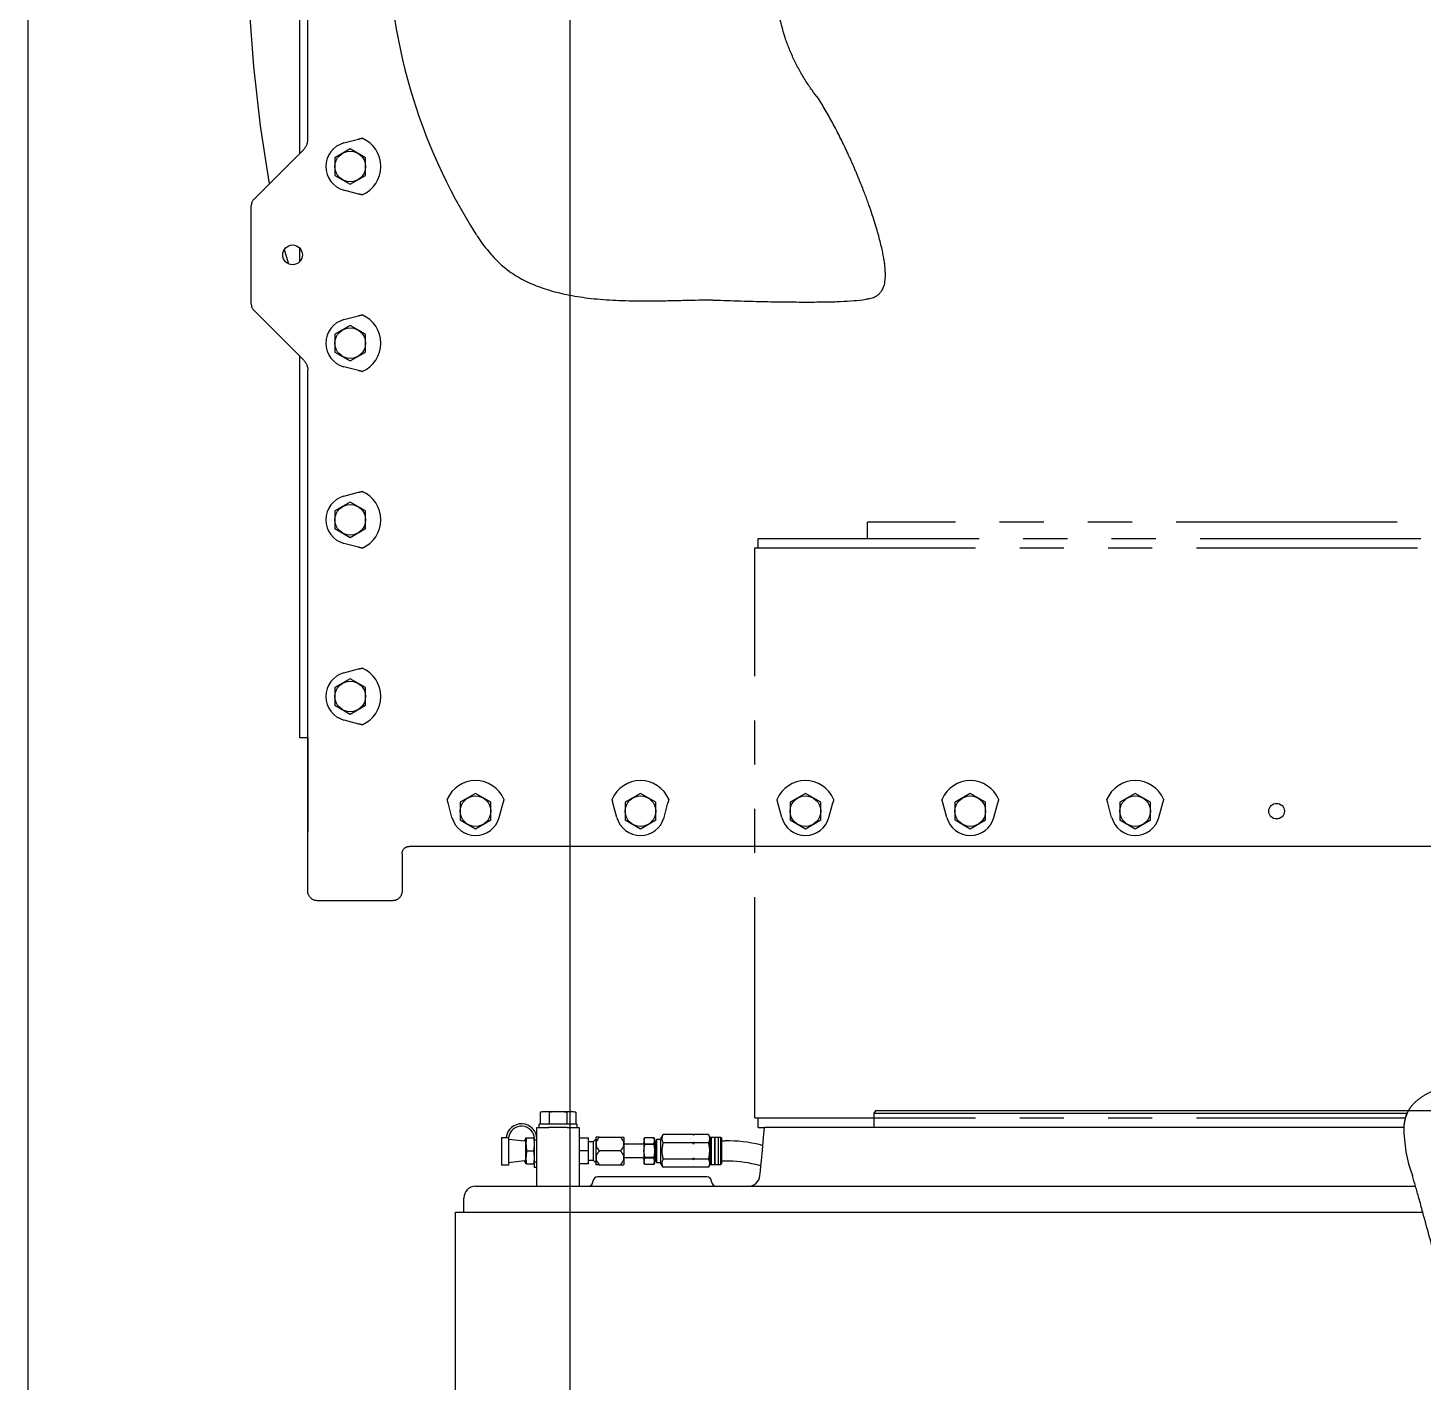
# Model space of a CAD drawing. Header units: millimetres. Extents: x 156850 to 204135, y 56350 to 74150.
# Drawn here: x 157850 to 158442, y 59575 to 60150 of the extents above; entities that cross this region are included whole.
import ezdxf

# ---------------------------------------------------------------- set-up
doc = ezdxf.new("R2010")
doc.units = ezdxf.units.MM
doc.header["$LTSCALE"] = 150
doc.linetypes.add('X-2F-PLAN$0$PHANTOM2', pattern=[1.25, 0.625, -0.125, 0.125, -0.125, 0.125, -0.125])
doc.layers.add('-----33 Equipment', color=5, linetype='Continuous')

# ---------------------------------------------------------------- blocks, each defined once
blk = doc.blocks.new('X-2F-PLAN$0$A$C73FA2420')
at = {"color": 0, "linetype": 'Continuous'}
for p, q in [((278.34, 1493.47), (320.03, 1493.47)), ((254.44, 1471.23), (275.51, 1492.3)), ((322.86, 1492.3), (343.93, 1471.23)), ((301.49, 1479.44), (295.4, 1477.73)), ((28.98, 1469.47), (250.2, 1469.47)), ((94.18, 1469.48), (54.16, 1469.48)), ((94.18, 1472.82), (256.03, 1472.82)), ((94.18, 1469.47), (94.18, 1472.82)), ((296.4, 1472.82), (301.97, 1472.82)), ((342.33, 1472.82), (440.18, 1472.82)), ((348.17, 1469.47), (470.39, 1469.47)), ((24.98, 1433.47), (24.98, 1465.47)), ((107.93, 1457.94), (104.18, 1451.46)), ((115.43, 1457.95), (107.94, 1457.95)), ((119.18, 1451.46), (115.44, 1457.94)), ((182.93, 1457.94), (179.18, 1451.46)), ((190.43, 1457.95), (182.94, 1457.95)), ((194.18, 1451.46), (190.44, 1457.94)), ((257.93, 1457.94), (254.18, 1451.46)), ((265.43, 1457.95), (257.94, 1457.95)), ((269.18, 1451.46), (265.44, 1457.94)), ((332.93, 1457.94), (329.18, 1451.46)), ((340.43, 1457.95), (332.94, 1457.95)), ((344.18, 1451.46), (340.44, 1457.94)), ((101.69, 1454.13), (100.01, 1447.89)), ((104.18, 1451.44), (107.93, 1444.96)), ((115.44, 1444.96), (119.18, 1451.44)), ((121.68, 1454.13), (123.35, 1447.89)), ((175.01, 1447.89), (176.69, 1454.13)), ((179.18, 1451.44), (182.93, 1444.96)), ((190.44, 1444.96), (194.18, 1451.44)), ((196.68, 1454.13), (198.35, 1447.89)), ((250.01, 1447.89), (251.69, 1454.13)), ((254.18, 1451.44), (257.93, 1444.96)), ((265.44, 1444.96), (269.18, 1451.44)), ((271.68, 1454.13), (273.35, 1447.89)), ((325.01, 1447.89), (326.69, 1454.13)), ((329.18, 1451.44), (332.93, 1444.96)), ((340.44, 1444.96), (344.18, 1451.44)), ((346.68, 1454.13), (348.35, 1447.89)), ((107.94, 1444.95), (115.43, 1444.95)), ((182.94, 1444.95), (190.43, 1444.95)), ((257.94, 1444.95), (265.43, 1444.95)), ((332.94, 1444.95), (340.43, 1444.95)), ((44.98, 1429.47), (28.98, 1429.47)), ((47.98, 861.28), (47.98, 1426.47)), ((60.31, 1408.28), (66.54, 1409.95)), ((59.23, 1404.77), (55.48, 1398.29)), ((66.73, 1404.78), (59.24, 1404.78)), ((70.48, 1398.29), (66.74, 1404.77)), ((55.48, 1398.27), (59.23, 1391.79)), ((66.74, 1391.79), (70.48, 1398.27)), ((59.24, 1391.78), (66.73, 1391.78)), ((60.31, 1388.28), (66.55, 1386.61)), ((60.31, 1338.28), (66.54, 1339.95)), ((59.23, 1334.77), (55.48, 1328.29)), ((66.73, 1334.78), (59.24, 1334.78)), ((70.48, 1328.29), (66.74, 1334.77)), ((55.48, 1328.27), (59.23, 1321.79)), ((66.74, 1321.79), (70.48, 1328.27)), ((59.24, 1321.78), (66.73, 1321.78)), ((60.31, 1318.28), (66.55, 1316.61)), ((60.31, 1268.28), (66.54, 1269.95)), ((59.23, 1264.77), (55.48, 1258.29)), ((66.73, 1264.78), (59.24, 1264.78)), ((70.48, 1258.29), (66.74, 1264.77)), ((55.48, 1258.27), (59.23, 1251.79)), ((66.74, 1251.79), (70.48, 1258.27)), ((59.24, 1251.78), (66.73, 1251.78)), ((60.31, 1248.28), (66.55, 1246.61)), ((60.31, 1198.28), (66.54, 1199.95)), ((59.23, 1194.77), (55.48, 1188.29)), ((66.73, 1194.78), (59.24, 1194.78)), ((70.48, 1188.29), (66.74, 1194.77)), ((55.48, 1188.27), (59.23, 1181.79)), ((66.74, 1181.79), (70.48, 1188.27)), ((59.24, 1181.78), (66.73, 1181.78)), ((60.31, 1178.28), (66.55, 1176.61)), ((60.31, 1128.28), (66.54, 1129.95)), ((59.23, 1124.77), (55.48, 1118.29)), ((66.73, 1124.78), (59.24, 1124.78)), ((70.48, 1118.29), (66.74, 1124.77)), ((55.48, 1118.27), (59.23, 1111.79)), ((66.74, 1111.79), (70.48, 1118.27)), ((59.24, 1111.78), (66.73, 1111.78)), ((60.31, 1108.28), (66.55, 1106.61))]:
    blk.add_line(p, q, dxfattribs=at)
blk.add_lwpolyline([(403.79, 1494.35), (379.2, 1492.46), (354.01, 1489.65), (330.25, 1485.97), (329.37, 1485.79)], dxfattribs=at)
for centre, radius in [((299.18, 1475.95), 4.19), ((111.68, 1451.45), 6.5), ((186.68, 1451.45), 6.5), ((261.68, 1451.45), 6.5), ((336.68, 1451.45), 6.5), ((62.98, 1398.28), 6.5), ((62.98, 1328.28), 6.5), ((62.98, 1258.28), 6.5), ((62.98, 1188.28), 6.5), ((62.98, 1118.28), 6.5), ((62.98, 1058.28), 3.32)]:
    blk.add_circle(centre, radius, dxfattribs=at)
for centre, radius, start, end in [((111.68, 1451.45), 10.35, 15, 165), ((111.68, 1451.45), 7.5, 119.92643, 120.07357), ((111.68, 1451.45), 7.5, 59.92643, 60.07357), ((186.68, 1451.45), 10.35, 15, 165), ((186.68, 1451.45), 7.5, 119.92643, 120.07357), ((186.68, 1451.45), 7.5, 59.92643, 60.07357), ((261.68, 1451.45), 10.35, 15, 165), ((261.68, 1451.45), 7.5, 119.92643, 120.07357), ((261.68, 1451.45), 7.5, 59.92643, 60.07357), ((336.68, 1451.45), 10.35, 15, 165), ((336.68, 1451.45), 7.5, 119.92643, 120.07357), ((336.68, 1451.45), 7.5, 59.92643, 60.07357), ((111.68, 1451.45), 7.5, 179.92643, 180.07357), ((111.68, 1451.45), 7.5, 359.92643, 0.07357), ((186.68, 1451.45), 7.5, 179.92643, 180.07357), ((186.68, 1451.45), 7.5, 359.92643, 0.07357), ((261.68, 1451.45), 7.5, 179.92643, 180.07357), ((261.68, 1451.45), 7.5, 359.92643, 0.07357), ((336.68, 1451.45), 7.5, 179.92643, 180.07357), ((336.68, 1451.45), 7.5, 359.92643, 0.07357), ((111.68, 1451.45), 13, 202.74094, 337.25906), ((111.68, 1451.45), 7.5, 239.92643, 240.07357), ((111.68, 1451.45), 7.5, 299.92643, 300.07357), ((186.68, 1451.45), 13, 202.74094, 337.25906), ((186.68, 1451.45), 7.5, 239.92643, 240.07357), ((186.68, 1451.45), 7.5, 299.92643, 300.07357), ((261.68, 1451.45), 13, 202.74094, 337.25906), ((261.68, 1451.45), 7.5, 239.92643, 240.07357), ((261.68, 1451.45), 7.5, 299.92643, 300.07357), ((336.68, 1451.45), 13, 202.74094, 337.25906), ((336.68, 1451.45), 7.5, 239.92643, 240.07357), ((336.68, 1451.45), 7.5, 299.92643, 300.07357), ((436.74, 1195.61), 239.97, 90, 122.45285), ((62.98, 1398.28), 13, 292.74976, 67.26415), ((62.98, 1398.28), 10.35, 105, 255), ((62.98, 1398.28), 7.5, 119.92643, 120.07357), ((62.98, 1398.28), 7.5, 59.92643, 60.07357), ((62.98, 1398.28), 7.5, 179.92643, 180.07357), ((62.98, 1398.28), 7.5, 359.92643, 0.07357), ((420.64, 1220.92), 209.97, 122.45285, 122.79158), ((62.98, 1398.28), 7.5, 239.92643, 240.07357), ((62.98, 1398.28), 7.5, 299.92643, 300.07357), ((62.98, 1328.28), 13, 292.74976, 67.26415), ((62.98, 1328.28), 10.35, 105, 255), ((62.98, 1328.28), 7.5, 119.92643, 120.07357), ((62.98, 1328.28), 7.5, 59.92643, 60.07357), ((62.98, 1328.28), 7.5, 179.92643, 180.07357), ((62.98, 1328.28), 7.5, 359.92643, 0.07357), ((62.98, 1328.28), 7.5, 239.92643, 240.07357), ((62.98, 1328.28), 7.5, 299.92643, 300.07357), ((62.98, 1258.28), 10.35, 105, 255), ((62.98, 1258.28), 13, 292.74976, 67.26415), ((62.98, 1258.28), 7.5, 119.92643, 120.07357), ((62.98, 1258.28), 7.5, 59.92643, 60.07357), ((62.98, 1258.28), 7.5, 179.92643, 180.07357), ((62.98, 1258.28), 7.5, 359.92643, 0.07357), ((62.98, 1258.28), 7.5, 239.92643, 240.07357), ((62.98, 1258.28), 7.5, 299.92643, 300.07357), ((62.98, 1188.28), 10.35, 105, 255), ((62.98, 1188.28), 13, 292.74976, 67.26415), ((62.98, 1188.28), 7.5, 119.92643, 120.07357), ((62.98, 1188.28), 7.5, 59.92643, 60.07357), ((62.98, 1188.28), 7.5, 179.92643, 180.07357), ((62.98, 1188.28), 7.5, 359.92643, 0.07357), ((62.98, 1188.28), 7.5, 239.92643, 240.07357), ((62.98, 1188.28), 7.5, 299.92643, 300.07357), ((62.98, 1118.28), 10.35, 105, 255), ((62.98, 1118.28), 13, 292.74976, 67.26415), ((62.98, 1118.28), 7.5, 119.92643, 120.07357), ((62.98, 1118.28), 7.5, 59.92643, 60.07357), ((62.98, 1118.28), 7.5, 179.92643, 180.07357), ((62.98, 1118.28), 7.5, 359.92643, 0.07357), ((62.98, 1118.28), 7.5, 239.92643, 240.07357), ((62.98, 1118.28), 7.5, 299.92643, 300.07357)]:
    blk.add_arc(centre, radius, start, end, dxfattribs=at)
for points, start_tangent, end_tangent in [([(278.34, 1493.47), (277.82, 1493.44), (277.31, 1493.34), (276.81, 1493.17), (276.34, 1492.94), (275.91, 1492.65), (275.51, 1492.3)], (-1, 0), (-0.707107, -0.707107)), ([(322.86, 1492.3), (322.46, 1492.65), (322.03, 1492.94), (321.56, 1493.17), (321.06, 1493.34), (320.55, 1493.44), (320.03, 1493.47)], (-0.707107, 0.707107), (-1, 0)), ([(24.98, 1465.47), (25.02, 1466), (25.12, 1466.51), (25.29, 1467.01), (25.52, 1467.47), (25.81, 1467.91), (26.15, 1468.3), (26.55, 1468.65), (26.98, 1468.94), (27.45, 1469.17), (27.95, 1469.34), (28.46, 1469.44), (28.98, 1469.47)], (0, 1), (1, 0)), ([(54.16, 1469.48), (54.08, 1469.48)], (-1, 0), (-0.999918, -0.012805)), ([(254.44, 1471.23), (253.94, 1470.78), (253.39, 1470.39), (252.8, 1470.07), (252.18, 1469.81), (251.53, 1469.62), (250.87, 1469.51), (250.2, 1469.47)], (-0.707107, -0.707107), (-1, 0)), ([(343.93, 1471.23), (344.43, 1470.78), (344.98, 1470.39), (345.57, 1470.07), (346.19, 1469.81), (346.83, 1469.62), (347.5, 1469.51), (348.17, 1469.47)], (0.707107, -0.707107), (1, 0)), ([(99.69, 1446.45), (99.69, 1446.5), (99.7, 1446.57), (99.72, 1446.67), (99.75, 1446.8), (99.78, 1446.96), (99.83, 1447.15), (99.88, 1447.38), (99.95, 1447.63), (100.01, 1447.89)], (-0.036022, 0.999351), (0.258819, 0.965926)), ([(99.69, 1446.43), (99.69, 1446.45)], (-0.386565, 0.922262), (-0.036022, 0.999351)), ([(123.35, 1447.89), (123.42, 1447.63), (123.49, 1447.38), (123.54, 1447.15), (123.59, 1446.96), (123.62, 1446.8), (123.65, 1446.67), (123.66, 1446.57), (123.67, 1446.5), (123.67, 1446.43)], (0.258819, -0.965926), (-0.386565, -0.922262)), ([(174.69, 1446.45), (174.69, 1446.5), (174.7, 1446.57), (174.72, 1446.67), (174.75, 1446.8), (174.78, 1446.96), (174.83, 1447.15), (174.88, 1447.38), (174.95, 1447.63), (175.01, 1447.89)], (-0.036022, 0.999351), (0.258819, 0.965926)), ([(174.69, 1446.43), (174.69, 1446.45)], (-0.386565, 0.922262), (-0.036022, 0.999351)), ([(198.35, 1447.89), (198.42, 1447.63), (198.49, 1447.38), (198.54, 1447.15), (198.59, 1446.96), (198.62, 1446.8), (198.65, 1446.67), (198.66, 1446.57), (198.67, 1446.5), (198.67, 1446.43)], (0.258819, -0.965926), (-0.386565, -0.922262)), ([(249.69, 1446.45), (249.69, 1446.5), (249.7, 1446.57), (249.72, 1446.67), (249.75, 1446.8), (249.78, 1446.96), (249.83, 1447.15), (249.88, 1447.38), (249.95, 1447.63), (250.01, 1447.89)], (-0.036022, 0.999351), (0.258819, 0.965926)), ([(249.69, 1446.43), (249.69, 1446.45)], (-0.386565, 0.922262), (-0.036022, 0.999351)), ([(273.35, 1447.89), (273.42, 1447.63), (273.49, 1447.38), (273.54, 1447.15), (273.59, 1446.96), (273.62, 1446.8), (273.65, 1446.67), (273.66, 1446.57), (273.67, 1446.5), (273.67, 1446.43)], (0.258819, -0.965926), (-0.386565, -0.922262)), ([(324.69, 1446.45), (324.69, 1446.5), (324.7, 1446.57), (324.72, 1446.67), (324.75, 1446.8), (324.78, 1446.96), (324.83, 1447.15), (324.88, 1447.38), (324.95, 1447.63), (325.01, 1447.89)], (-0.036022, 0.999351), (0.258819, 0.965926)), ([(324.69, 1446.43), (324.69, 1446.45)], (-0.386565, 0.922262), (-0.036022, 0.999351)), ([(348.35, 1447.89), (348.42, 1447.63), (348.49, 1447.38), (348.54, 1447.15), (348.59, 1446.96), (348.62, 1446.8), (348.65, 1446.67), (348.66, 1446.57), (348.67, 1446.5), (348.67, 1446.43)], (0.258819, -0.965926), (-0.386565, -0.922262)), ([(28.98, 1429.47), (28.46, 1429.51), (27.95, 1429.61), (27.45, 1429.78), (26.98, 1430.01), (26.55, 1430.3), (26.15, 1430.64), (25.81, 1431.04), (25.52, 1431.47), (25.29, 1431.94), (25.12, 1432.44), (25.02, 1432.95), (24.98, 1433.47)], (-1, 0), (0, 1)), ([(44.98, 1429.47), (45.41, 1429.44), (45.83, 1429.35), (46.23, 1429.2), (46.61, 1429), (46.95, 1428.74), (47.25, 1428.44), (47.51, 1428.1), (47.71, 1427.72), (47.86, 1427.32), (47.95, 1426.9), (47.98, 1426.47)], (1, 0), (0, -1)), ([(66.54, 1409.95), (66.8, 1410.02), (67.06, 1410.08), (67.29, 1410.14), (67.48, 1410.18), (67.64, 1410.21), (67.76, 1410.24), (67.87, 1410.26), (67.94, 1410.27), (68.01, 1410.27)], (0.965926, 0.258819), (0.922296, -0.386483)), ([(306.92, 1397.44), (303.64, 1395.12), (300.7, 1392.82), (298.11, 1390.55), (295.86, 1388.32), (293.9, 1386.14), (292.24, 1383.99)], (-0.830408, -0.557156), (-0.582629, -0.812738)), ([(67.99, 1386.28), (67.94, 1386.29), (67.87, 1386.3), (67.76, 1386.32), (67.64, 1386.34), (67.48, 1386.38), (67.29, 1386.42), (67.06, 1386.48), (66.8, 1386.54), (66.55, 1386.61)], (-0.999117, -0.042006), (-0.965926, 0.258819)), ([(68.01, 1386.29), (67.99, 1386.28)], (-0.922203, -0.386707), (-0.999117, -0.042006)), ([(292.24, 1383.99), (290.25, 1380.98), (288.45, 1377.77), (286.83, 1374.35), (285.39, 1370.71), (284.12, 1366.83), (283.01, 1362.7)], (-0.582624, -0.812742), (-0.234668, -0.972075)), ([(283.01, 1362.7), (282.09, 1358.46), (281.32, 1353.94), (280.7, 1349.15), (280.22, 1344.08), (279.89, 1338.71), (279.7, 1333.05), (279.63, 1327.07), (279.67, 1320.75), (279.79, 1314.27), (279.94, 1307.97), (280.07, 1302.08)], (-0.234668, -0.972076), (0.019605, -0.999808)), ([(66.54, 1339.95), (66.8, 1340.02), (67.06, 1340.08), (67.29, 1340.14), (67.48, 1340.18), (67.64, 1340.21), (67.76, 1340.24), (67.87, 1340.26), (67.94, 1340.27), (68.01, 1340.27)], (0.965926, 0.258819), (0.922296, -0.386483)), ([(67.99, 1316.28), (67.94, 1316.29), (67.87, 1316.3), (67.76, 1316.32), (67.64, 1316.34), (67.48, 1316.38), (67.29, 1316.42), (67.06, 1316.48), (66.8, 1316.54), (66.55, 1316.61)], (-0.999117, -0.042006), (-0.965926, 0.258819)), ([(68.01, 1316.29), (67.99, 1316.28)], (-0.922203, -0.386707), (-0.999117, -0.042006)), ([(280.07, 1302.08), (280.06, 1299.99), (280.02, 1297.89), (279.95, 1295.79)], (-0.00164, -0.999999), (-0.038616, -0.999254)), ([(279.95, 1295.79), (279.57, 1284.29), (279.32, 1274.15), (279.19, 1265.11), (279.15, 1257.1), (279.21, 1249.87), (279.39, 1243.41), (279.74, 1237.7), (280.34, 1232.69)], (-0.038624, -0.999254), (0.164025, -0.986456)), ([(66.54, 1269.95), (66.8, 1270.02), (67.06, 1270.08), (67.29, 1270.14), (67.48, 1270.18), (67.64, 1270.21), (67.76, 1270.24), (67.87, 1270.26), (67.94, 1270.27), (68.01, 1270.27)], (0.965926, 0.258819), (0.922296, -0.386483)), ([(391.4, 1266.89), (398.43, 1268.83), (405.37, 1270.55), (411.95, 1272.05)], (0.960313, 0.278923), (0.976081, 0.217409)), ([(365.5, 1252.75), (369.04, 1255.44), (372.98, 1258.09), (377.28, 1260.64), (381.83, 1263), (386.57, 1265.09), (391.4, 1266.89)], (0.779073, 0.626933), (0.947424, 0.319982)), ([(335.9, 1237.42), (342.29, 1240.28), (348.46, 1243.23), (354.4, 1246.29), (360.08, 1249.46), (365.5, 1252.75)], (0.91809, 0.396373), (0.844713, 0.53522)), ([(67.99, 1246.28), (67.94, 1246.29), (67.87, 1246.3), (67.76, 1246.32), (67.64, 1246.34), (67.48, 1246.38), (67.29, 1246.42), (67.06, 1246.48), (66.8, 1246.54), (66.55, 1246.61)], (-0.999117, -0.042006), (-0.965926, 0.258819)), ([(68.01, 1246.29), (67.99, 1246.28)], (-0.922203, -0.386707), (-0.999117, -0.042006)), ([(280.34, 1232.69), (280.44, 1232.13), (280.54, 1231.58), (280.66, 1231.03)], (0.16422, -0.986424), (0.215837, -0.976429)), ([(280.66, 1231.03), (280.96, 1229.9), (281.33, 1228.95), (281.75, 1228.15), (282.21, 1227.47), (282.73, 1226.87), (283.3, 1226.34), (283.96, 1225.86), (284.72, 1225.44), (285.6, 1225.07), (286.62, 1224.76), (287.82, 1224.52), (289.21, 1224.37), (290.73, 1224.32), (292.37, 1224.37), (294.17, 1224.51), (296.16, 1224.76), (298.37, 1225.12), (300.83, 1225.6), (303.53, 1226.21), (306.45, 1226.95), (309.64, 1227.85), (313.19, 1228.92), (317.11, 1230.2), (321.38, 1231.68), (326.1, 1233.43), (331.37, 1235.52)], (0.215801, -0.976437), (0.925512, 0.378718)), ([(331.37, 1235.52), (332.88, 1236.14), (334.39, 1236.78), (335.9, 1237.42)], (0.925516, 0.378708), (0.918089, 0.396374)), ([(66.54, 1199.95), (66.8, 1200.02), (67.06, 1200.08), (67.29, 1200.14), (67.48, 1200.18), (67.64, 1200.21), (67.76, 1200.24), (67.87, 1200.26), (67.94, 1200.27), (68.01, 1200.27)], (0.965926, 0.258819), (0.922296, -0.386483)), ([(67.99, 1176.28), (67.94, 1176.29), (67.87, 1176.3), (67.76, 1176.32), (67.64, 1176.34), (67.48, 1176.38), (67.29, 1176.42), (67.06, 1176.48), (66.8, 1176.54), (66.55, 1176.61)], (-0.999117, -0.042006), (-0.965926, 0.258819)), ([(68.01, 1176.29), (67.99, 1176.28)], (-0.922203, -0.386707), (-0.999117, -0.042006)), ([(66.54, 1129.95), (66.8, 1130.02), (67.06, 1130.08), (67.29, 1130.14), (67.48, 1130.18), (67.64, 1130.21), (67.76, 1130.24), (67.87, 1130.26), (67.94, 1130.27), (68.01, 1130.27)], (0.965926, 0.258819), (0.922296, -0.386483)), ([(67.99, 1106.28), (67.94, 1106.29), (67.87, 1106.3), (67.76, 1106.32), (67.64, 1106.34), (67.48, 1106.38), (67.29, 1106.42), (67.06, 1106.48), (66.8, 1106.54), (66.55, 1106.61)], (-0.999117, -0.042006), (-0.965926, 0.258819)), ([(68.01, 1106.29), (67.99, 1106.28)], (-0.922203, -0.386707), (-0.999117, -0.042006))]:
    blk.add_spline(points, degree=3, dxfattribs=dict(at, start_tangent=start_tangent, end_tangent=end_tangent))
blk = doc.blocks.new('X-2F-PLAN$0$A$C13F33EB5')
at = {"color": 0, "linetype": 'Continuous'}
for p, q in [((2558.98, 1207.5), (2808.98, 1207.5)), ((2808.98, 1207.5), (2808.98, 1207.06)), ((2808.98, 1207.06), (2808.98, 796.95)), ((2808.98, 1204), (2814.98, 1204)), ((2819.98, 1199), (2819.98, 800.04)), ((2840.64, 1188), (2828.98, 1188)), ((2828.98, 1185), (2828.98, 1188)), ((2840.64, 1185), (2828.98, 1185)), ((2830.74, 1178.2), (2829.98, 1185)), ((2839.98, 1185), (2839.23, 1178.2)), ((2840.64, 1188), (2840.64, 1185.97)), ((2840.64, 1185.97), (2840.64, 1185)), ((2840.64, 1184.96), (2840.64, 1185)), ((2819.98, 1173), (2844.98, 1173)), ((2827.98, 1174), (2829.69, 1174)), ((2827.98, 1173), (2827.98, 1174)), ((2829.48, 1177.6), (2831.95, 1177.6)), ((2829.48, 1177.4), (2829.48, 1177.6)), ((2829.48, 1177.4), (2829.48, 1174.2)), ((2829.48, 1174), (2829.48, 1174.2)), ((2829.69, 1174), (2831.95, 1174)), ((2829.98, 1177.6), (2830.74, 1178.2)), ((2830.16, 1173), (2830.16, 1174)), ((2831.95, 1177.6), (2838.02, 1177.6)), ((2831.95, 1174), (2838.02, 1174)), ((2834.98, 1177.31), (2834.98, 1174.29)), ((2838.02, 1177.6), (2840.48, 1177.6)), ((2838.02, 1174), (2840.48, 1174)), ((2839.23, 1178.2), (2839.98, 1177.6)), ((2839.56, 1173), (2839.56, 1174)), ((2840.48, 1177.6), (2840.48, 1177.4)), ((2840.48, 1177.4), (2840.48, 1174.2)), ((2840.48, 1174.2), (2840.48, 1174.02)), ((2844.98, 1173), (2844.98, 1167.87)), ((2844.98, 1172), (2846.38, 1172)), ((2844.98, 1160.13), (2844.98, 1167.87)), ((2846.38, 1156), (2846.38, 1172)), ((2851.39, 1171.51), (2846.38, 1171.51)), ((2851.39, 1167.75), (2846.38, 1167.75)), ((2851.39, 1171.51), (2851.68, 1170.4)), ((2851.68, 1170.4), (2851.68, 1157.6)), ((2844.98, 1155), (2819.98, 1155)), ((2829.48, 1151), (2829.48, 1155)), ((2834.98, 1151), (2834.98, 1155)), ((2840.48, 1155), (2840.48, 1151)), ((2844.98, 1160.13), (2844.98, 1155)), ((2846.38, 1156), (2844.98, 1156)), ((2851.39, 1160.25), (2846.38, 1160.25)), ((2851.39, 1156.49), (2846.38, 1156.49)), ((2851.68, 1157.6), (2851.39, 1156.49)), ((2822.16, 1149.16), (2821.81, 1149.19)), ((2829.48, 1151), (2834.98, 1151)), ((2829.98, 1148), (2830.98, 1149)), ((2830.98, 1149), (2830.98, 1151)), ((2830.98, 1149), (2838.98, 1149)), ((2834.98, 1151), (2840.48, 1151)), ((2838.98, 1151), (2838.98, 1149)), ((2838.98, 1149), (2839.98, 1148)), ((2823.98, 1100.83), (2823.98, 1147.17)), ((2829.14, 1147.86), (2829.23, 1148)), ((2829.14, 1146.5), (2829.14, 1147.86)), ((2829.14, 1146.5), (2829.14, 1137.5)), ((2840.73, 1148), (2829.23, 1148)), ((2834.98, 1137.5), (2834.98, 1146.5)), ((2840.73, 1148), (2840.83, 1147.86)), ((2840.83, 1146.5), (2840.83, 1147.86)), ((2840.83, 1146.5), (2840.83, 1137.5)), ((2829.14, 1137.5), (2829.14, 1136.14)), ((2840.83, 1137.5), (2840.83, 1136.14)), ((2829.23, 1136), (2829.14, 1136.14)), ((2840.73, 1136), (2829.23, 1136)), ((2832.01, 1128), (2832.01, 1136)), ((2837.96, 1136), (2837.96, 1128)), ((2840.83, 1136.14), (2840.73, 1136)), ((2829.23, 1127.07), (2829.98, 1127.5)), ((2829.23, 1127.07), (2829.23, 1127.07)), ((2829.23, 1123.43), (2829.23, 1127.07)), ((2829.23, 1123.43), (2829.23, 1127.07)), ((2830.65, 1127.5), (2829.98, 1127.5)), ((2834.98, 1127.5), (2830.65, 1127.5)), ((2832.14, 1127.07), (2832.07, 1127.07)), ((2832.07, 1127.07), (2832.07, 1123.43)), ((2832.14, 1123.43), (2832.14, 1127.07)), ((2839.31, 1127.5), (2834.98, 1127.5)), ((2837.89, 1127.07), (2837.82, 1127.07)), ((2837.82, 1127.07), (2837.82, 1123.43)), ((2837.89, 1123.43), (2837.89, 1127.07)), ((2839.98, 1127.5), (2839.31, 1127.5)), ((2839.98, 1127.5), (2840.73, 1127.07)), ((2840.73, 1127.07), (2840.73, 1127.07)), ((2840.73, 1127.07), (2840.73, 1123.43)), ((2840.73, 1127.07), (2840.73, 1123.43)), ((2828.05, 1119.39), (2829.98, 1120.5)), ((2828.05, 1106.65), (2828.05, 1119.39)), ((2829.23, 1123.43), (2829.23, 1123.43)), ((2829.98, 1123), (2829.23, 1123.43)), ((2829.98, 1123), (2830.65, 1123)), ((2829.98, 1122), (2830.48, 1122.5)), ((2829.98, 1122), (2839.98, 1122)), ((2829.98, 1120.5), (2829.98, 1122)), ((2839.98, 1120.5), (2829.98, 1120.5)), ((2839.48, 1122.5), (2830.48, 1122.5)), ((2834.98, 1123), (2830.65, 1123)), ((2831.52, 1106.65), (2831.52, 1119.39)), ((2832.14, 1123.43), (2832.07, 1123.43)), ((2839.31, 1123), (2834.98, 1123)), ((2837.89, 1123.43), (2837.82, 1123.43)), ((2838.45, 1106.65), (2838.45, 1119.39)), ((2839.31, 1123), (2839.98, 1123)), ((2839.48, 1122.5), (2839.98, 1122)), ((2840.73, 1123.43), (2839.98, 1123)), ((2839.98, 1122), (2839.98, 1120.5)), ((2839.98, 1120.5), (2841.91, 1119.39)), ((2840.73, 1123.43), (2840.73, 1123.43)), ((2841.91, 1106.65), (2841.91, 1119.39)), ((2828.32, 1106.5), (2828.05, 1106.65)), ((2828.05, 1106.35), (2828.32, 1106.5)), ((2828.05, 1100.12), (2828.05, 1106.35)), ((2828.34, 1106.5), (2828.32, 1106.5)), ((2832.09, 1106.5), (2831.23, 1106.5)), ((2831.52, 1100.12), (2831.52, 1106.35)), ((2838.73, 1106.5), (2837.87, 1106.5)), ((2838.45, 1100.12), (2838.45, 1106.35)), ((2841.62, 1106.5), (2841.64, 1106.5)), ((2841.91, 1106.65), (2841.64, 1106.5)), ((2841.64, 1106.5), (2841.91, 1106.35)), ((2841.91, 1100.12), (2841.91, 1106.35)), ((2821.81, 1098.81), (2822.16, 1098.84)), ((2829.13, 1099.5), (2828.05, 1100.12)), ((2840.83, 1099.5), (2829.13, 1099.5)), ((2829.13, 1099.06), (2829.13, 1099.5)), ((2840.83, 1099.06), (2829.13, 1099.06)), ((2829.23, 1099), (2829.13, 1099.06)), ((2829.13, 1098.94), (2829.23, 1099)), ((2829.13, 1098.94), (2840.83, 1098.94)), ((2829.13, 1097.56), (2829.13, 1098.94)), ((2840.83, 1097.56), (2829.13, 1097.56)), ((2829.23, 1097.5), (2829.13, 1097.56)), ((2829.13, 1097.44), (2829.23, 1097.5)), ((2829.13, 1097.44), (2840.83, 1097.44)), ((2829.13, 1096.06), (2829.13, 1097.44)), ((2840.83, 1096.06), (2829.13, 1096.06)), ((2829.23, 1096), (2829.13, 1096.06)), ((2829.13, 1095.94), (2829.23, 1096)), ((2829.13, 1095.94), (2840.83, 1095.94)), ((2829.13, 1095), (2829.13, 1095.94)), ((2840.73, 1099), (2829.23, 1099)), ((2840.73, 1097.5), (2829.23, 1097.5)), ((2840.73, 1096), (2829.23, 1096)), ((2840.83, 1099.06), (2840.73, 1099)), ((2840.73, 1099), (2840.83, 1098.94)), ((2840.83, 1097.56), (2840.73, 1097.5)), ((2840.73, 1097.5), (2840.83, 1097.44)), ((2840.83, 1096.06), (2840.73, 1096)), ((2840.73, 1096), (2840.83, 1095.94)), ((2841.91, 1100.12), (2840.83, 1099.5)), ((2840.83, 1099.5), (2840.83, 1099.06)), ((2840.83, 1098.94), (2840.83, 1097.56)), ((2840.83, 1097.44), (2840.83, 1096.06)), ((2840.83, 1095.94), (2840.83, 1095)), ((2840.83, 1095), (2829.13, 1095)), ((2829.63, 1094.5), (2829.13, 1095)), ((2829.63, 1094.5), (2840.33, 1094.5)), ((2830.68, 1093.07), (2830.68, 1094.5)), ((2839.28, 1094.5), (2839.28, 1093.07)), ((2840.83, 1095), (2840.33, 1094.5)), ((2828.71, 1077.89), (2829.22, 1080.07)), ((2837.59, 1078.09), (2837.34, 1077.04)), ((2844.98, 1076.29), (2844.98, 1076.26)), ((2844.98, 805.01), (2844.98, 1076.26)), ((2850.98, 1029.88), (2850.98, 803.6)), ((2851.98, 1029.28), (2850.98, 1029.88)), ((2851.98, 803.1), (2851.98, 1029.28)), ((2851.98, 712.96), (2851.98, 803.1))]:
    blk.add_line(p, q, dxfattribs=at)
at = {"color": 0, "linetype": 'X-2F-PLAN$0$PHANTOM2'}
for p, q in [((2844.98, 1079), (2844.98, 1076.3)), ((2844.98, 1079), (2848.98, 1079)), ((2848.98, 1080.5), (2848.98, 804.34)), ((2848.98, 1080.5), (3090.98, 1080.5)), ((3090.98, 1080.5), (3090.98, 644.99)), ((3090.98, 1079), (3094.98, 1079)), ((3094.98, 1079), (3094.98, 199)), ((3094.98, 1032.7), (3101.98, 1032.7)), ((3101.98, 245.3), (3101.98, 1032.7))]:
    blk.add_line(p, q, dxfattribs=at)
at = {"color": 0, "linetype": 'Continuous'}
for centre, radius, start, end in [((2814.98, 1199), 5, 0, 90), ((2839.98, 1179.5), 6.5, 270, 84.2001), ((2839.98, 1179.5), 5.5, 270, 83.14091), ((2832.03, 1161.23), 16.37, 90.2915, 98.95516), ((2832.03, 1190.37), 16.37, 261.04484, 269.7085), ((2831.8, 1160.26), 17.34, 79.43678, 89.5219), ((2831.8, 1191.34), 17.34, 270.4781, 280.56322), ((2838.16, 1160.26), 17.34, 90.4781, 100.56322), ((2838.16, 1191.34), 17.34, 259.43678, 269.5219), ((2837.93, 1161.23), 16.37, 81.04484, 89.7085), ((2837.93, 1190.37), 16.37, 270.2915, 278.95516), ((2844.99, 1169.63), 6.67, 343.65711, 16.34289), ((2844.99, 1158.37), 6.67, 343.65711, 16.34289), ((2821.98, 1151.18), 2, 180, 265), ((2821.98, 1147.17), 2, 0, 85), ((2830.75, 1124.63), 2.88, 92.00833, 121.91478), ((2830.57, 1124.7), 2.8, 57.67541, 88.40148), ((2831.51, 1128), 0.5, 270, 0), ((2839.41, 1124.63), 2.88, 92.00833, 121.91478), ((2838.46, 1128), 0.5, 180, 270), ((2839.23, 1124.7), 2.8, 57.67541, 88.40148), ((2829.79, 1116.82), 3.09, 55.93745, 124.06255), ((2830.73, 1125.8), 2.8, 237.67541, 268.40148), ((2830.55, 1125.87), 2.88, 272.00833, 301.91478), ((2831.48, 1122.5), 0.5, 0, 90), ((2839.39, 1125.8), 2.8, 237.67541, 268.40148), ((2838.48, 1122.5), 0.5, 90, 180), ((2840.18, 1116.82), 3.09, 55.93745, 124.06255), ((2839.21, 1125.87), 2.88, 272.00833, 301.91478), ((2830.82, 1111.44), 5.53, 239.94058, 243.32032), ((2830.82, 1101.56), 5.52, 116.67905, 120.06004), ((2828.75, 1111.44), 5.52, 296.67905, 300.06004), ((2828.75, 1101.56), 5.53, 59.94058, 63.32032), ((2841.21, 1111.44), 5.53, 239.94058, 243.32032), ((2841.21, 1101.56), 5.52, 116.67905, 120.06004), ((2839.14, 1111.44), 5.52, 296.67905, 300.06004), ((2839.14, 1101.56), 5.53, 59.94058, 63.32032), ((2821.98, 1096.82), 2, 95, 180), ((2821.98, 1100.83), 2, 275, 0), ((2829.79, 1102.68), 3.09, 235.93745, 304.06255), ((2840.18, 1102.68), 3.09, 235.93745, 304.06255), ((2773.52, 1092.92), 57.16, 347.00734, 0.15338), ((2773.55, 1092.91), 65.73, 346.96817, 0.13585), ((2824.98, 1083.28), 5, 180.00141, 264.40668), ((2657.88, 1358.17), 581.19, 285.68242, 286.19505), ((2773.39, 967.84), 174.15, 285.51681, 287.08136), ((2845.23, 744.34), 60.67, 90.23586, 109.93605), ((2844.18, 788.03), 16.99, 66.39277, 87.28659), ((2845.4, 791.3), 13.51, 60.85472, 65.60593)]:
    blk.add_arc(centre, radius, start, end, dxfattribs=at)
for points, knots in [([(2851.39, 1160.25), (2851.55, 1161.49), (2851.65, 1162.74), (2851.65, 1165.25), (2851.55, 1166.5), (2851.39, 1167.75)], [0, 0, 0, 0, 0.5, 0.5, 1, 1, 1, 1]), ([(2834.98, 1146.5), (2834.55, 1146.87), (2834.1, 1147.2), (2833.12, 1147.7), (2832.6, 1147.86), (2831.52, 1147.86), (2830.99, 1147.7), (2830.02, 1147.2), (2829.56, 1146.87), (2829.14, 1146.5)], [0, 0, 0, 0, 0.25, 0.25, 0.5, 0.5, 0.75, 0.75, 1, 1, 1, 1]), ([(2840.83, 1146.5), (2840.4, 1146.87), (2839.95, 1147.2), (2838.97, 1147.7), (2838.44, 1147.86), (2837.36, 1147.86), (2836.84, 1147.7), (2835.86, 1147.2), (2835.41, 1146.87), (2834.98, 1146.5)], [0, 0, 0, 0, 0.25, 0.25, 0.5, 0.5, 0.75, 0.75, 1, 1, 1, 1]), ([(2834.98, 1137.5), (2834.55, 1137.13), (2834.1, 1136.8), (2833.12, 1136.3), (2832.6, 1136.14), (2831.52, 1136.14), (2830.99, 1136.3), (2830.02, 1136.8), (2829.56, 1137.13), (2829.14, 1137.5)], [0, 0, 0, 0, 0.25, 0.25, 0.5, 0.5, 0.75, 0.75, 1, 1, 1, 1]), ([(2840.83, 1137.5), (2840.4, 1137.13), (2839.95, 1136.8), (2838.97, 1136.3), (2838.44, 1136.14), (2837.36, 1136.14), (2836.84, 1136.3), (2835.86, 1136.8), (2835.41, 1137.13), (2834.98, 1137.5)], [0, 0, 0, 0, 0.25, 0.25, 0.5, 0.5, 0.75, 0.75, 1, 1, 1, 1]), ([(2832.14, 1127.07), (2832.6, 1127.2), (2833.07, 1127.31), (2834.02, 1127.46), (2834.5, 1127.5), (2834.98, 1127.5)], [0, 0, 0, 0, 0.5, 0.5, 1, 1, 1, 1]), ([(2834.98, 1127.5), (2835.46, 1127.5), (2835.94, 1127.46), (2836.89, 1127.31), (2837.36, 1127.2), (2837.82, 1127.07)], [0, 0, 0, 0, 0.5, 0.5, 1, 1, 1, 1]), ([(2838.45, 1119.39), (2837.88, 1119.55), (2837.3, 1119.69), (2836.15, 1119.87), (2835.57, 1119.92), (2834.39, 1119.92), (2833.8, 1119.87), (2832.64, 1119.68), (2832.08, 1119.55), (2831.52, 1119.39)], [0, 0, 0, 0, 0.25, 0.25, 0.5, 0.5, 0.75, 0.75, 1, 1, 1, 1]), ([(2834.98, 1123), (2834.5, 1123), (2834.02, 1123.04), (2833.07, 1123.19), (2832.6, 1123.3), (2832.14, 1123.43)], [0, 0, 0, 0, 0.5, 0.5, 1, 1, 1, 1]), ([(2837.82, 1123.43), (2837.36, 1123.3), (2836.89, 1123.19), (2835.94, 1123.04), (2835.46, 1123), (2834.98, 1123)], [0, 0, 0, 0, 0.5, 0.5, 1, 1, 1, 1]), ([(2831.52, 1100.12), (2832.08, 1099.96), (2832.64, 1099.83), (2833.8, 1099.64), (2834.39, 1099.59), (2835.57, 1099.59), (2836.15, 1099.64), (2837.3, 1099.82), (2837.88, 1099.96), (2838.45, 1100.12)], [0, 0, 0, 0, 0.25, 0.25, 0.5, 0.5, 0.75, 0.75, 1, 1, 1, 1]), ([(2722.05, 669.6), (2721.54, 677.2), (2720.89, 684.78), (2719.8, 699.93), (2719.36, 707.5), (2719.29, 718.85), (2719.38, 722.65), (2719.86, 730.21), (2720.26, 733.96), (2721.22, 739.53), (2721.6, 741.37), (2722.51, 745.04), (2723.05, 746.86), (2724.9, 752.19), (2726.47, 755.58), (2729.55, 760.37), (2730.69, 761.89), (2733.12, 764.76), (2734.42, 766.12), (2738.55, 769.96), (2741.63, 772.26), (2748.02, 776.3), (2751.35, 778.06), (2758.19, 781.26), (2761.71, 782.7), (2772.4, 786.67), (2779.67, 788.87), (2794.3, 793.01), (2801.65, 794.94), (2808.98, 796.95)], [0, 0, 0, 0, 0.125, 0.125, 0.25, 0.25, 0.3125, 0.3125, 0.375, 0.375, 0.40625, 0.40625, 0.4375, 0.4375, 0.5, 0.5, 0.53125, 0.53125, 0.5625, 0.5625, 0.625, 0.625, 0.6875, 0.6875, 0.75, 0.75, 0.875, 0.875, 1, 1, 1, 1])]:
    blk.add_open_spline(points, degree=3, knots=knots, dxfattribs=at)
for points, degree in [([(2831.52, 1106.65), (2831.71, 1106.6), (2831.9, 1106.55), (2832.09, 1106.5)], 3), ([(2832.09, 1106.5), (2831.9, 1106.45), (2831.71, 1106.4), (2831.52, 1106.35)], 3), ([(2837.87, 1106.5), (2838.06, 1106.55), (2838.26, 1106.6), (2838.45, 1106.65)], 3), ([(2838.45, 1106.35), (2838.26, 1106.4), (2838.06, 1106.45), (2837.87, 1106.5)], 3), ([(2824.49, 1078.3), (2826.19, 1078.14), (2833.02, 1077.47), (2844.98, 1076.29)], 3), ([(2850.98, 1029.88), (2847.98, 1029.91), (2844.98, 1029.94)], 2), ([(2808.98, 796.95), (2810.98, 797.5), (2812.98, 798.05), (2814.98, 798.61)], 3)]:
    blk.add_open_spline(points, degree=degree, dxfattribs=at)
at = {"color": 0, "linetype": 'X-2F-PLAN$0$PHANTOM2'}
blk.add_open_spline([(2848.98, 804.34), (2847.7, 804.71), (2846.34, 804.92), (2844.98, 805.01)], degree=3, dxfattribs=at)
blk.add_open_spline([(2848.98, 804.34), (2849.85, 804.09), (2850.68, 803.77), (2852.26, 802.97), (2853, 802.5), (2855.11, 800.88), (2856.27, 799.61), (2858.32, 796.84), (2859.2, 795.35), (2860.72, 792.32), (2861.38, 790.75), (2862.55, 787.56), (2863.07, 785.93), (2863.99, 782.66), (2864.4, 781.01), (2865.49, 776.06), (2866.05, 772.72), (2866.94, 765.99), (2867.25, 762.6), (2867.6, 755.75), (2867.64, 752.29), (2867.39, 741.89), (2866.72, 735), (2865.38, 724.68), (2864.89, 721.24), (2863.85, 714.36), (2863.3, 710.92), (2861.61, 700.58), (2860.4, 693.68), (2856.68, 672.93), (2854.09, 659.03), (2851.79, 644.99)], degree=3, knots=[0, 0, 0, 0, 0.015625, 0.015625, 0.03125, 0.03125, 0.0625, 0.0625, 0.09375, 0.09375, 0.125, 0.125, 0.15625, 0.15625, 0.1875, 0.1875, 0.25, 0.25, 0.3125, 0.3125, 0.375, 0.375, 0.5, 0.5, 0.5625, 0.5625, 0.625, 0.625, 0.75, 0.75, 1, 1, 1, 1], dxfattribs=at)
blk = doc.blocks.new('X-2F-PLAN$0$zw$C47F')
at = {"layer": '-----33 Equipment'}
for p, q in [((6141.06, 2436.3), (159.78, 2436.3)), ((3425.86, 2206.3), (2437.98, 2206.3))]:
    blk.add_line(p, q, dxfattribs=at)
for name, p in [('X-2F-PLAN$0$A$C73FA2420', (2898.05, 848.02)), ('X-2F-PLAN$0$A$C13F33EB5', (-18.2, 1047.3))]:
    blk.add_blockref(name, p, dxfattribs=at)

msp = doc.modelspace()

# ---------------------------------------------------------------- block references
at = {"layer": '-----33 Equipment', "rotation": 90.00000000000001}
msp.add_blockref('X-2F-PLAN$0$zw$C47F', (160286.3, 56856.22), dxfattribs=at)

doc.saveas('drawing.dxf')
